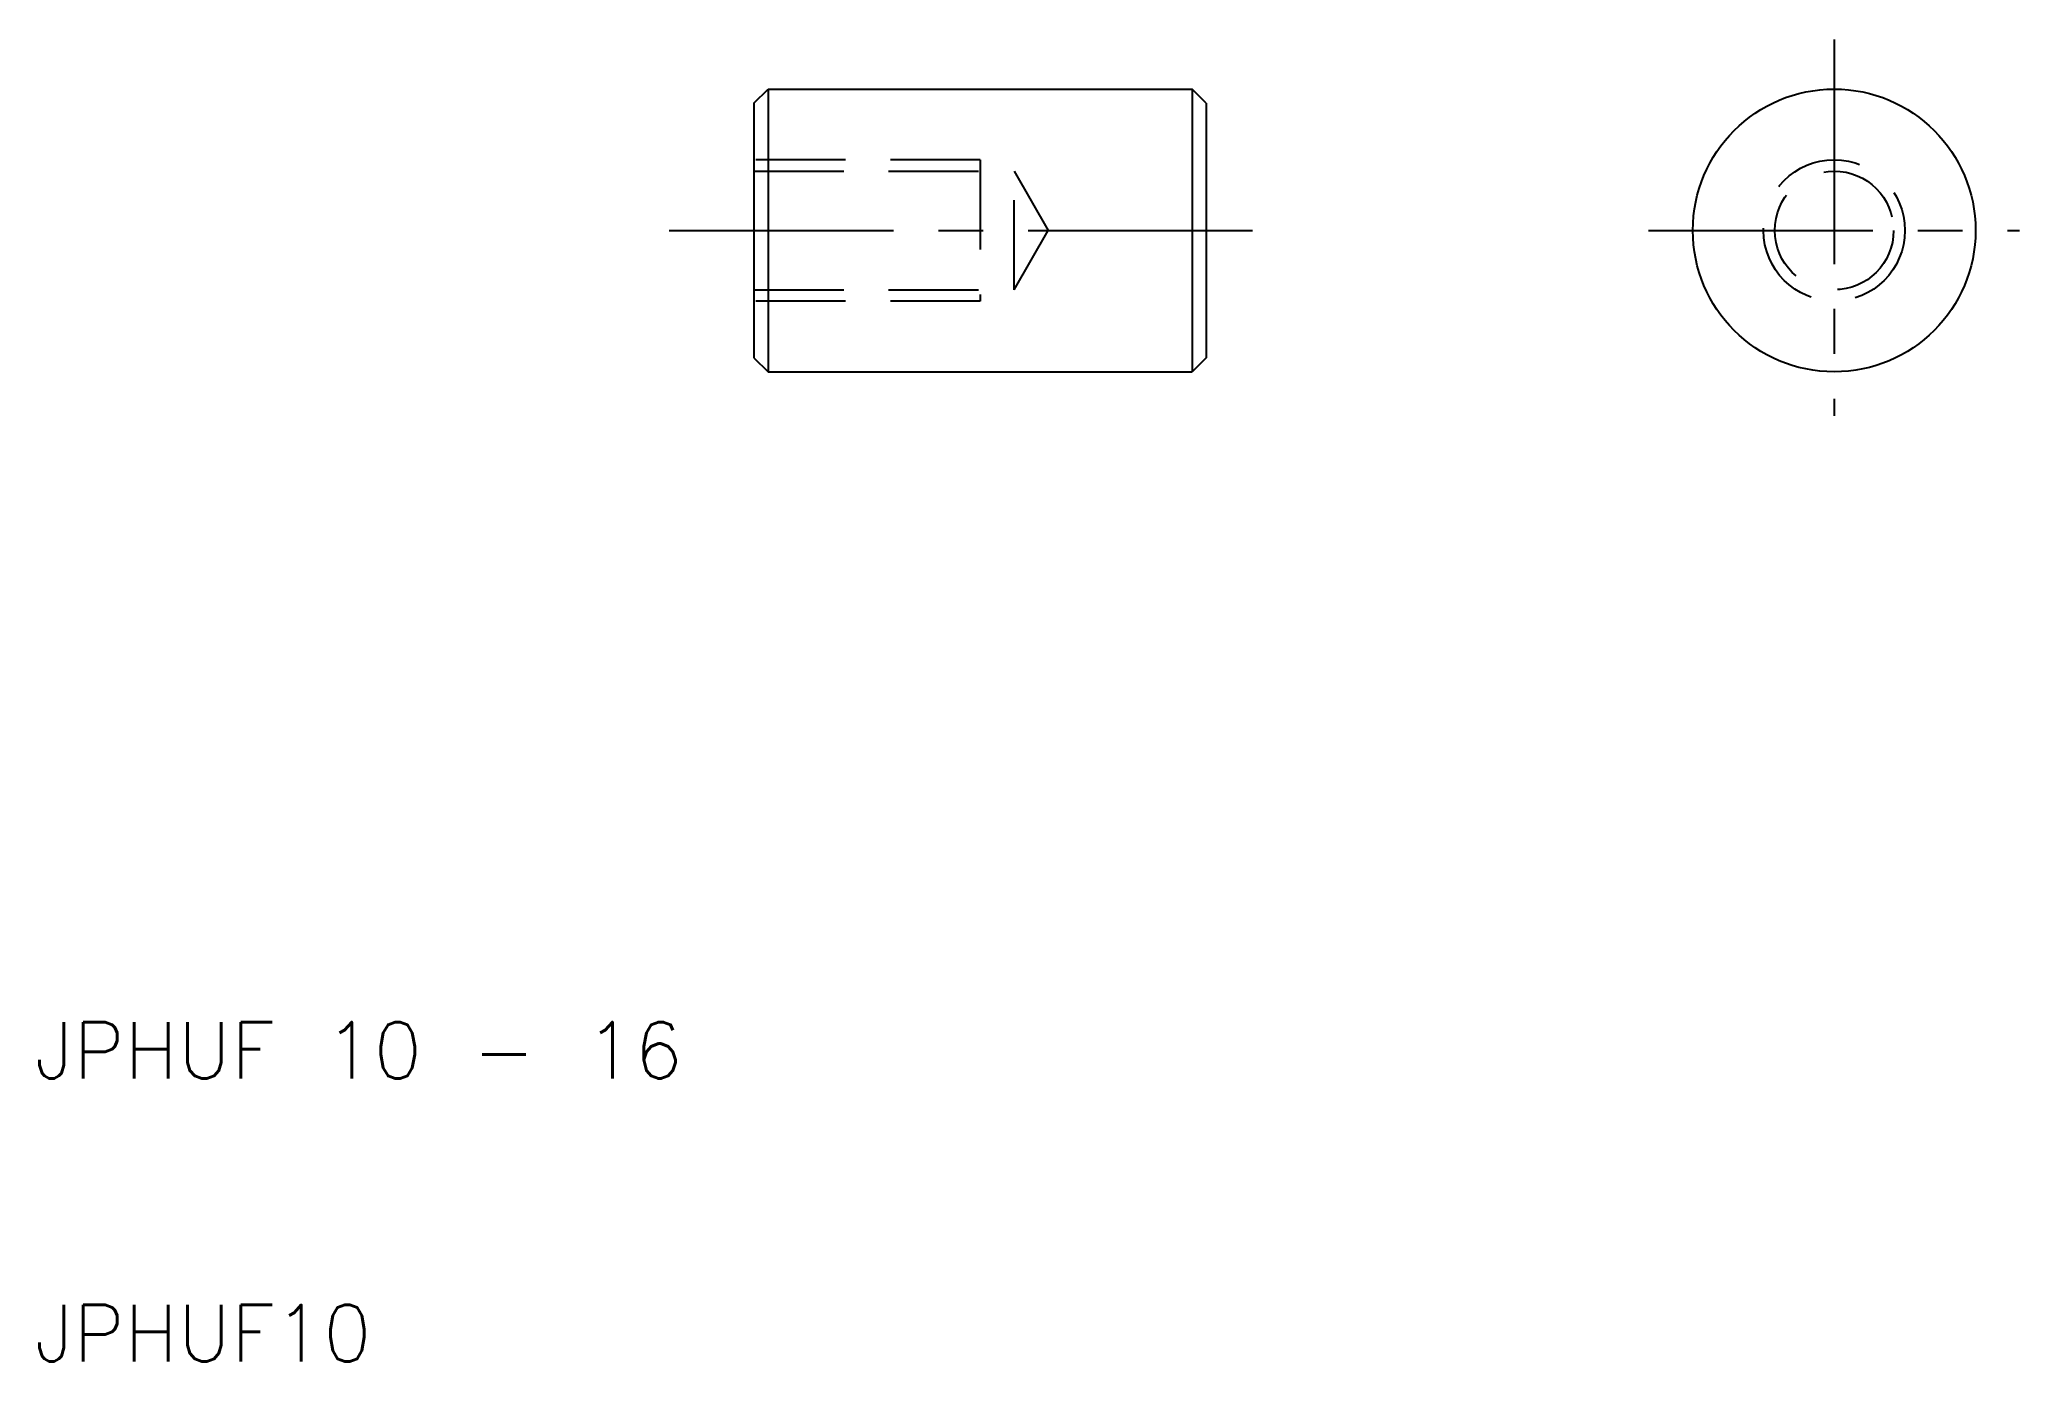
# Model space of a CAD drawing. Extents: x 10.2 to 80.2, y 10 to 56.7.
import ezdxf

# ---------------------------------------------------------------- set-up
doc = ezdxf.new("R2010")
doc.units = 0
doc.header["$LTSCALE"] = 0.25
doc.linetypes.add('CENTER', pattern=[50.8, 31.75, -6.35, 6.35, -6.35])
doc.linetypes.add('DASHED', pattern=[19.05, 12.7, -6.35])
doc.layers.get('0').update_dxf_attribs({"linetype": 'CONTINUOUS'})
doc.layers.add('CENTER', color=1, linetype='CENTER')
doc.styles.get("Standard").update_dxf_attribs({"font": 'txt.shx'})

msp = doc.modelspace()

# ---------------------------------------------------------------- linework, layer by layer
for p, q in [((35.442, 54.5), (35.942, 55)), ((35.942, 55), (50.942, 55)), ((35.942, 55), (35.942, 45)), ((50.942, 55), (50.942, 45)), ((51.442, 54.5), (50.942, 55)), ((35.442, 54.5), (35.442, 45.5)), ((51.442, 54.5), (51.442, 45.5)), ((35.442, 45.5), (35.942, 45)), ((35.942, 45), (50.942, 45)), ((51.442, 45.5), (50.942, 45))]:
    msp.add_line(p, q)
at = {"color": 3, "linetype": 'DASHED'}
for p, q in [((43.442, 52.5), (35.442, 52.5)), ((35.442, 52.1), (44.642, 52.1)), ((43.442, 52.5), (43.442, 47.5)), ((44.642, 47.9), (44.642, 52.1)), ((44.642, 52.1), (45.854, 50)), ((44.642, 47.9), (45.854, 50)), ((35.442, 47.9), (44.642, 47.9)), ((43.442, 47.5), (35.442, 47.5))]:
    msp.add_line(p, q, dxfattribs=at)
msp.add_circle((73.653, 50), 5)
for radius in [2.5, 2.1]:
    msp.add_circle((73.653, 50), radius, dxfattribs=at)
at = {"layer": 'CENTER', "color": 1, "linetype": 'CENTER'}
for p, q in [((73.653, 56.75), (73.653, 43.441)), ((32.442, 50), (54.582, 50)), ((67.084, 50), (80.204, 50))]:
    msp.add_line(p, q, dxfattribs=at)

# ---------------------------------------------------------------- texts
for s, p in [('JPHUF 10 - 16', (10, 20)), ('JPHUF10', (10, 10))]:
    msp.add_text(s, height=2).set_placement(p)

doc.saveas('drawing.dxf')
